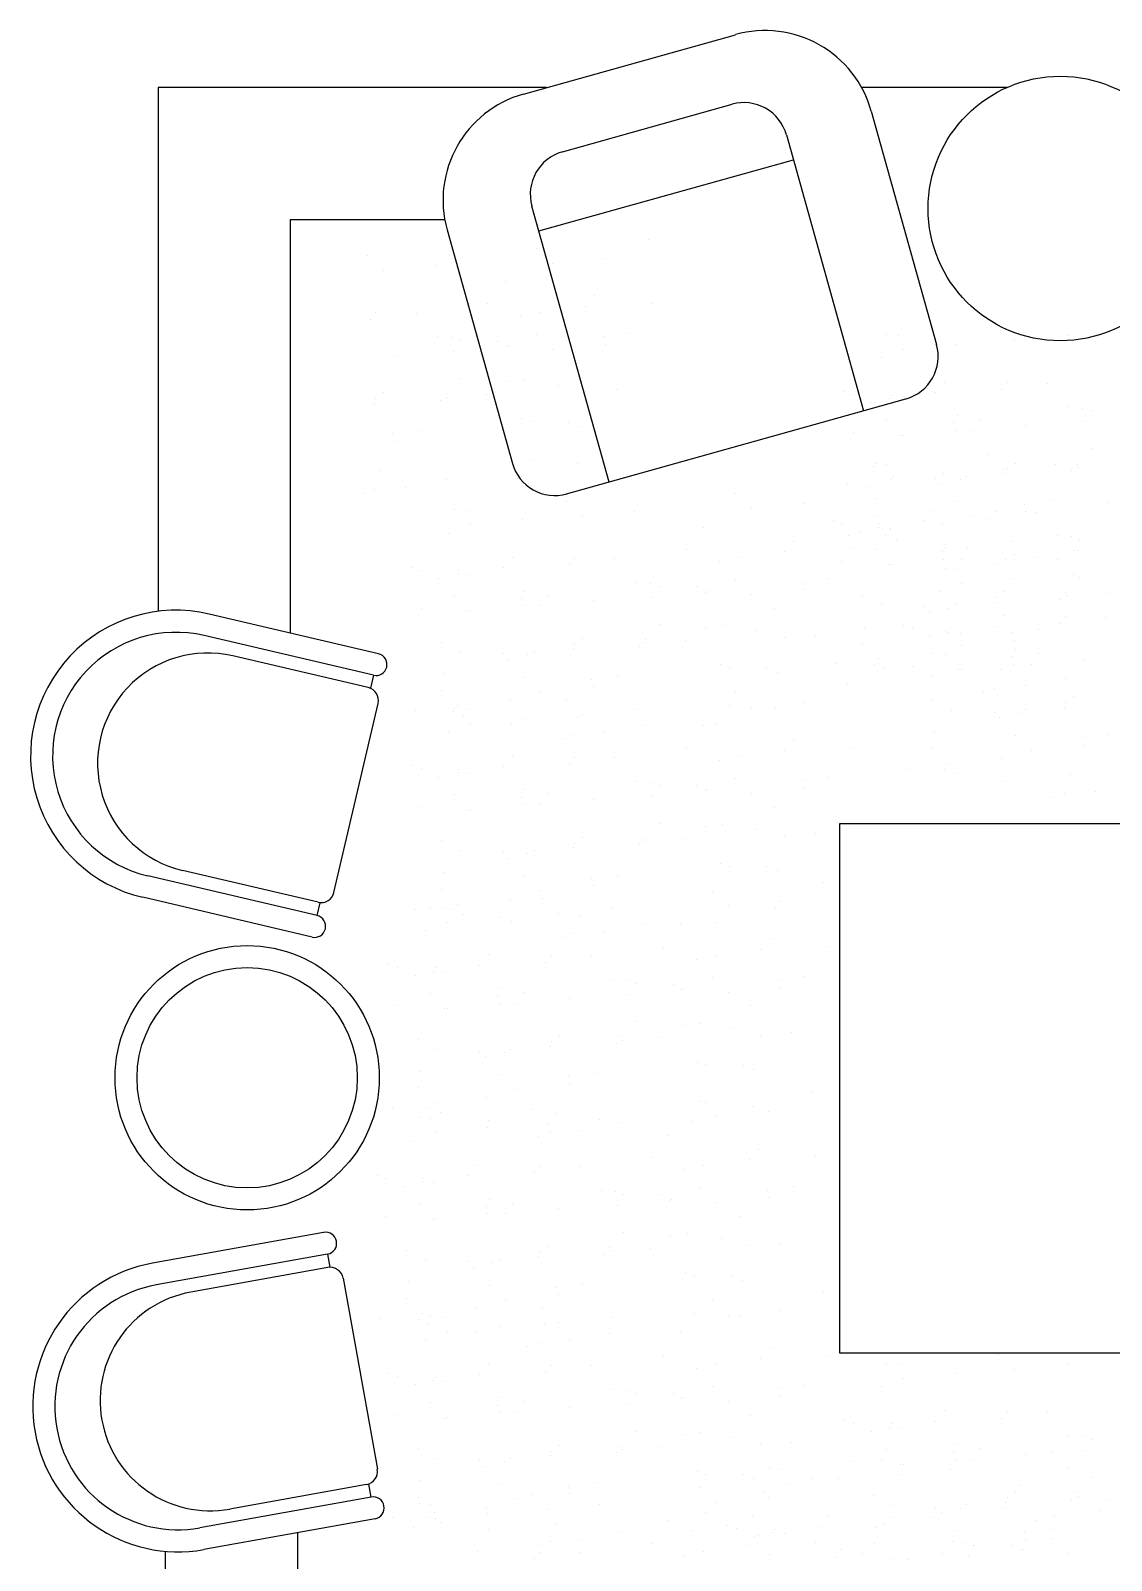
# Model space of a CAD drawing. Header units: inches. Extents: x 6.4 to 48.9, y 11.7 to 36.5.
# Drawn here: x 43.467 to 45.921, y 23.159 to 26.63 of the extents above; entities that cross this region are included whole.
import ezdxf

# ---------------------------------------------------------------- set-up
doc = ezdxf.new("R2010")
doc.units = ezdxf.units.IN
doc.header["$MEASUREMENT"] = 0
doc.layers.add('02', color=2, linetype='Continuous')
doc.layers.add('4', color=4, linetype='Continuous')

msp = doc.modelspace()

# ---------------------------------------------------------------- linework, layer by layer
at = {"layer": '02'}
for p, q in [((44.586, 26.4858), (45.0675, 26.6206)), ((44.6746, 26.3549), (45.0598, 26.4627)), ((45.3756, 26.4473), (45.5239, 25.9176)), ((45.183, 26.3933), (45.3582, 25.7674)), ((44.621, 26.1753), (45.1988, 26.337)), ((44.7804, 25.6057), (44.6052, 26.2316)), ((44.4126, 26.1777), (44.5609, 25.6481)), ((44.6841, 25.5787), (45.4545, 25.7944)), ((44.2338, 25.1392), (43.9262, 25.2113)), ((44.2455, 25.1673), (44.2386, 25.138)), ((44.1557, 24.6747), (44.2561, 25.1031)), ((44.1196, 24.6524), (43.8121, 24.7245)), ((44.1177, 24.622), (44.1245, 24.6512)), ((44.1413, 23.8541), (44.1466, 23.8245)), ((44.1417, 23.8236), (43.8307, 23.7678)), ((44.1765, 23.7994), (44.2543, 23.3663)), ((44.23, 23.3315), (43.9191, 23.2757)), ((44.2403, 23.3029), (44.235, 23.3324))]:
    msp.add_line(p, q, dxfattribs=at)
for points in [[(44.2569, 25.2159), (43.8723, 25.3061)], [(44.2455, 25.1673), (43.8609, 25.2574)], [(44.1177, 24.622), (43.7331, 24.7122)], [(44.1062, 24.5734), (43.7217, 24.6635)], [(44.1324, 23.9033), (43.7437, 23.8335)], [(44.1413, 23.8541), (43.7525, 23.7842)], [(44.2403, 23.3029), (43.8515, 23.2331)], [(44.2491, 23.2537), (43.8603, 23.1838)]]:
    msp.add_lwpolyline(points, dxfattribs=at)
msp.add_lwpolyline([(45.3038, 23.6301), (46.5038, 23.6301), (46.5038, 24.8301), (45.3038, 24.8301)], close=True, dxfattribs=at)
for centre, radius in [((45.8047, 26.2262), 0.3), ((43.9587, 24.2542), 0.3), ((43.9587, 24.2542), 0.25)]:
    msp.add_circle(centre, radius, dxfattribs=at)
for centre, radius, start, end in [((45.1349, 26.3799), 0.25, 15.6374, 105.6375), ((44.6534, 26.2451), 0.25, 105.6375, 195.6374), ((45.0867, 26.3664), 0.1, 15.6374, 105.6375), ((44.7015, 26.2586), 0.1, 105.6375, 195.6374), ((45.4276, 25.8907), 0.1, 285.6375, 15.6374), ((44.6572, 25.675), 0.1, 195.6374, 285.6375), ((43.797, 24.9848), 0.33, 76.8059, 256.8059), ((43.797, 24.9848), 0.28, 76.8059, 256.8059), ((43.8691, 24.9679), 0.25, 76.8059, 256.8059), ((44.2512, 25.1916), 0.025, 256.8059, 76.8059), ((44.2269, 25.11), 0.03, 346.8059, 76.8059), ((44.1265, 24.6816), 0.03, 256.8059, 346.8059), ((44.1119, 24.5977), 0.025, 256.8059, 76.8059), ((44.1369, 23.8787), 0.025, 280.1798, 100.1798), ((43.802, 23.5086), 0.33, 100.1798, 280.1798), ((44.147, 23.7941), 0.03, 10.1798, 100.1798), ((43.802, 23.5086), 0.28, 100.1798, 280.1798), ((43.8749, 23.5217), 0.25, 100.1798, 280.1798), ((44.2247, 23.361), 0.03, 280.1798, 10.1798), ((44.2447, 23.2783), 0.025, 280.1798, 100.1798)]:
    msp.add_arc(centre, radius, start, end, dxfattribs=at)
at = {"layer": '4'}
for p, q in [((44.6161, 26.1362), (44.6161, 26.1362)), ((44.8701, 26.1562), (44.8701, 26.1562)), ((44.2317, 26.1194), (44.2317, 26.1194)), ((44.653, 26.1024), (44.653, 26.1024)), ((44.7718, 26.1137), (44.7718, 26.1137)), ((44.2685, 26.0856), (44.2685, 26.0856)), ((44.3874, 26.0969), (44.3874, 26.0969)), ((44.5447, 26.0604), (44.5447, 26.0604)), ((44.5051, 26.0096), (44.5051, 26.0096)), ((44.727, 26.005), (44.727, 26.005)), ((44.7479, 26.0286), (44.7479, 26.0286)), ((44.8769, 26.0113), (44.8769, 26.0113)), ((44.2384, 25.9745), (44.2384, 25.9745)), ((44.2511, 25.9896), (44.2511, 25.9896)), ((44.3425, 25.9882), (44.3425, 25.9882)), ((44.5802, 25.9813), (44.5802, 25.9813)), ((44.6229, 25.9913), (44.6229, 25.9913)), ((44.3913, 25.9353), (44.3913, 25.9353)), ((44.4224, 25.9328), (44.4224, 25.9328)), ((44.4425, 25.9261), (44.4425, 25.9261)), ((44.6161, 25.9412), (44.6161, 25.9412)), ((44.768, 25.9359), (44.768, 25.9359)), ((44.827, 25.943), (44.827, 25.943)), ((45.411, 25.9402), (45.411, 25.9402)), ((45.4378, 25.938), (45.4378, 25.938)), ((45.665, 25.9602), (45.665, 25.9602)), ((45.7019, 25.9264), (45.7019, 25.9264)), ((45.8207, 25.9377), (45.8207, 25.9377)), ((44.293, 25.8928), (44.293, 25.8928)), ((44.4282, 25.9015), (44.4282, 25.9015)), ((44.5279, 25.9254), (44.5279, 25.9254)), ((44.547, 25.9128), (44.547, 25.9128)), ((44.5514, 25.9155), (44.5514, 25.9155)), ((44.653, 25.9074), (44.653, 25.9074)), ((44.7718, 25.9187), (44.7718, 25.9187)), ((45.4479, 25.9064), (45.4479, 25.9064)), ((45.5667, 25.9177), (45.5667, 25.9177)), ((44.7043, 25.8763), (44.7043, 25.8763)), ((45.3982, 25.8873), (45.3982, 25.8873)), ((44.4425, 25.84), (44.4425, 25.84)), ((44.5481, 25.8327), (44.5481, 25.8327)), ((44.5869, 25.8365), (44.5869, 25.8365)), ((44.6647, 25.8256), (44.6647, 25.8256)), ((45.5427, 25.8326), (45.5427, 25.8326)), ((45.6845, 25.8305), (45.6845, 25.8305)), ((45.7759, 25.8291), (45.7759, 25.8291)), ((44.2511, 25.7946), (44.2511, 25.7946)), ((44.269, 25.8077), (44.269, 25.8077)), ((44.398, 25.7905), (44.398, 25.7905)), ((44.4107, 25.8056), (44.4107, 25.8056)), ((44.413, 25.7983), (44.413, 25.7983)), ((44.5021, 25.8042), (44.5021, 25.8042)), ((44.727, 25.81), (44.727, 25.81)), ((44.7975, 25.8151), (44.7975, 25.8151)), ((45.3155, 25.8104), (45.3155, 25.8104)), ((45.3356, 25.8038), (45.3356, 25.8038)), ((45.4178, 25.7954), (45.4178, 25.7954)), ((45.421, 25.8031), (45.421, 25.8031)), ((45.4445, 25.7932), (45.4445, 25.7932)), ((45.5219, 25.8091), (45.5219, 25.8091)), ((45.6718, 25.8154), (45.6718, 25.8154)), ((44.2481, 25.7842), (44.2481, 25.7842)), ((45.3751, 25.7853), (45.3751, 25.7853)), ((45.5706, 25.7562), (45.5706, 25.7562)), ((45.8246, 25.7762), (45.8246, 25.7762)), ((45.8557, 25.7736), (45.8557, 25.7736)), ((45.8759, 25.767), (45.8759, 25.767)), ((44.3481, 25.7221), (44.3481, 25.7221)), ((44.582, 25.7487), (44.582, 25.7487)), ((44.6021, 25.7421), (44.6021, 25.7421)), ((44.6875, 25.7414), (44.6875, 25.7414)), ((44.711, 25.7315), (44.711, 25.7315)), ((45.411, 25.7452), (45.411, 25.7452)), ((45.5629, 25.7399), (45.5629, 25.7399)), ((45.5667, 25.7227), (45.5667, 25.7227)), ((45.6075, 25.7224), (45.6075, 25.7224)), ((45.6219, 25.747), (45.6219, 25.747)), ((45.7263, 25.7337), (45.7263, 25.7337)), ((45.8615, 25.7424), (45.8615, 25.7424)), ((44.2891, 25.715), (44.2891, 25.715)), ((44.293, 25.6978), (44.293, 25.6978)), ((45.3356, 25.7177), (45.3356, 25.7177)), ((45.4412, 25.7104), (45.4412, 25.7104)), ((45.4479, 25.7114), (45.4479, 25.7114)), ((44.6021, 25.656), (44.6021, 25.656)), ((44.7077, 25.6486), (44.7077, 25.6486)), ((45.3845, 25.6484), (45.3845, 25.6484)), ((45.6385, 25.6684), (45.6385, 25.6684)), ((45.7024, 25.6486), (45.7024, 25.6486)), ((45.8759, 25.6809), (45.8759, 25.6809)), ((44.2623, 25.6309), (44.2623, 25.6309)), ((44.5726, 25.6143), (44.5726, 25.6143)), ((45.3818, 25.6405), (45.3818, 25.6405)), ((45.4112, 25.6462), (45.4112, 25.6462)), ((45.4213, 25.6146), (45.4213, 25.6146)), ((45.4255, 25.619), (45.4255, 25.619)), ((45.5219, 25.6141), (45.5219, 25.6141)), ((45.5402, 25.626), (45.5402, 25.626)), ((45.5924, 25.6192), (45.5924, 25.6192)), ((45.6753, 25.6346), (45.6753, 25.6346)), ((45.6815, 25.625), (45.6815, 25.625)), ((45.6845, 25.6355), (45.6845, 25.6355)), ((45.7942, 25.646), (45.7942, 25.646)), ((45.8314, 25.6313), (45.8314, 25.6313)), ((45.8441, 25.6464), (45.8441, 25.6464)), ((45.8464, 25.6392), (45.8464, 25.6392)), ((44.2227, 25.5802), (44.2227, 25.5802)), ((44.2481, 25.5892), (44.2481, 25.5892)), ((44.3186, 25.5943), (44.3186, 25.5943)), ((44.4107, 25.6106), (44.4107, 25.6106)), ((45.0674, 25.5791), (45.0674, 25.5791)), ((45.3214, 25.5991), (45.3214, 25.5991)), ((45.3717, 25.5955), (45.3717, 25.5955)), ((45.5347, 25.6013), (45.5347, 25.6013)), ((45.5774, 25.6113), (45.5774, 25.6113)), ((44.6829, 25.5623), (44.6829, 25.5623)), ((45.1043, 25.5454), (45.1043, 25.5454)), ((45.2231, 25.5567), (45.2231, 25.5567)), ((45.386, 25.5683), (45.386, 25.5683)), ((45.5706, 25.5612), (45.5706, 25.5612)), ((45.7225, 25.5558), (45.7225, 25.5558)), ((45.7815, 25.5629), (45.7815, 25.5629)), ((45.9119, 25.5587), (45.9119, 25.5587)), ((44.4289, 25.5423), (44.4289, 25.5423)), ((44.4557, 25.5401), (44.4557, 25.5401)), ((44.5846, 25.5199), (44.5846, 25.5199)), ((44.7198, 25.5285), (44.7198, 25.5285)), ((44.8386, 25.5399), (44.8386, 25.5399)), ((45.2889, 25.5186), (45.2889, 25.5186)), ((45.3091, 25.512), (45.3091, 25.512)), ((45.3826, 25.5308), (45.3826, 25.5308)), ((45.3945, 25.5113), (45.3945, 25.5113)), ((45.4953, 25.5173), (45.4953, 25.5173)), ((45.5162, 25.5408), (45.5162, 25.5408)), ((45.6075, 25.5274), (45.6075, 25.5274)), ((45.6452, 25.5236), (45.6452, 25.5236)), ((45.6579, 25.5387), (45.6579, 25.5387)), ((45.7263, 25.5387), (45.7263, 25.5387)), ((45.7493, 25.5373), (45.7493, 25.5373)), ((44.4161, 25.4894), (44.4161, 25.4894)), ((44.4658, 25.5085), (44.4658, 25.5085)), ((44.9959, 25.5033), (44.9959, 25.5033)), ((45.3234, 25.4848), (45.3234, 25.4848)), ((45.3485, 25.4935), (45.3485, 25.4935)), ((45.3912, 25.5036), (45.3912, 25.5036)), ((45.4088, 25.484), (45.4088, 25.484)), ((45.418, 25.5014), (45.418, 25.5014)), ((45.4195, 25.497), (45.4195, 25.497)), ((45.5383, 25.5083), (45.5383, 25.5083)), ((45.7981, 25.4844), (45.7981, 25.4844)), ((45.8292, 25.4818), (45.8292, 25.4818)), ((45.8493, 25.4752), (45.8493, 25.4752)), ((44.9564, 25.4526), (44.9564, 25.4526)), ((45.1782, 25.448), (45.1782, 25.448)), ((45.1991, 25.4715), (45.1991, 25.4715)), ((45.3281, 25.4543), (45.3281, 25.4543)), ((45.3845, 25.4534), (45.3845, 25.4534)), ((45.4323, 25.4742), (45.4323, 25.4742)), ((45.5363, 25.4481), (45.5363, 25.4481)), ((45.5414, 25.4564), (45.5414, 25.4564)), ((45.5441, 25.4644), (45.5441, 25.4644)), ((45.5953, 25.4552), (45.5953, 25.4552)), ((45.6956, 25.4718), (45.6956, 25.4718)), ((45.6998, 25.4419), (45.6998, 25.4419)), ((45.835, 25.4506), (45.835, 25.4506)), ((45.8441, 25.4514), (45.8441, 25.4514)), ((44.3334, 25.4125), (44.3334, 25.4125)), ((44.3535, 25.4059), (44.3535, 25.4059)), ((44.5398, 25.4112), (44.5398, 25.4112)), ((44.5606, 25.4347), (44.5606, 25.4347)), ((44.6897, 25.4175), (44.6897, 25.4175)), ((44.7024, 25.4326), (44.7024, 25.4326)), ((44.7938, 25.4312), (44.7938, 25.4312)), ((45.0314, 25.4243), (45.0314, 25.4243)), ((45.0741, 25.4343), (45.0741, 25.4343)), ((45.3091, 25.4259), (45.3091, 25.4259)), ((45.4146, 25.4186), (45.4146, 25.4186)), ((45.4213, 25.4196), (45.4213, 25.4196)), ((45.5402, 25.431), (45.5402, 25.431)), ((45.5437, 25.4097), (45.5437, 25.4097)), ((45.5705, 25.4075), (45.5705, 25.4075)), ((45.581, 25.4306), (45.581, 25.4306)), ((45.6561, 25.421), (45.6561, 25.421)), ((45.6815, 25.43), (45.6815, 25.43)), ((45.752, 25.4351), (45.752, 25.4351)), ((45.7977, 25.4297), (45.7977, 25.4297)), ((44.3929, 25.3874), (44.3929, 25.3874)), ((44.4357, 25.3975), (44.4357, 25.3975)), ((44.4389, 25.4052), (44.4389, 25.4052)), ((44.4624, 25.3953), (44.4624, 25.3953)), ((44.8425, 25.3783), (44.8425, 25.3783)), ((44.8736, 25.3757), (44.8736, 25.3757)), ((45.0674, 25.3841), (45.0674, 25.3841)), ((45.2192, 25.3788), (45.2192, 25.3788)), ((45.2783, 25.3859), (45.2783, 25.3859)), ((45.5806, 25.3759), (45.5806, 25.3759)), ((45.6994, 25.3872), (45.6994, 25.3872)), ((45.8346, 25.3959), (45.8346, 25.3959)), ((45.8493, 25.3891), (45.8493, 25.3891)), ((44.4289, 25.3473), (44.4289, 25.3473)), ((44.5808, 25.342), (44.5808, 25.342)), ((44.5885, 25.3583), (44.5885, 25.3583)), ((44.6398, 25.3491), (44.6398, 25.3491)), ((44.8794, 25.3445), (44.8794, 25.3445)), ((44.8938, 25.3691), (44.8938, 25.3691)), ((44.9792, 25.3684), (44.9792, 25.3684)), ((44.9982, 25.3558), (44.9982, 25.3558)), ((45.0027, 25.3585), (45.0027, 25.3585)), ((45.1043, 25.3504), (45.1043, 25.3504)), ((45.2231, 25.3617), (45.2231, 25.3617)), ((45.3553, 25.3487), (45.3553, 25.3487)), ((45.531, 25.3568), (45.531, 25.3568)), ((45.6579, 25.3437), (45.6579, 25.3437)), ((45.6758, 25.3568), (45.6758, 25.3568)), ((45.8049, 25.3395), (45.8049, 25.3395)), ((45.8176, 25.3547), (45.8176, 25.3547)), ((45.8198, 25.3474), (45.8198, 25.3474)), ((45.909, 25.3532), (45.909, 25.3532)), ((44.3535, 25.3198), (44.3535, 25.3198)), ((44.4591, 25.3125), (44.4591, 25.3125)), ((44.4658, 25.3135), (44.4658, 25.3135)), ((44.5846, 25.3249), (44.5846, 25.3249)), ((44.6254, 25.3245), (44.6254, 25.3245)), ((44.7442, 25.3358), (44.7442, 25.3358)), ((45.1555, 25.3193), (45.1555, 25.3193)), ((45.399, 25.3272), (45.399, 25.3272)), ((45.4953, 25.3223), (45.4953, 25.3223)), ((45.5081, 25.3095), (45.5081, 25.3095)), ((45.5509, 25.3195), (45.5509, 25.3195)), ((45.5658, 25.3274), (45.5658, 25.3274)), ((45.655, 25.3332), (45.655, 25.3332)), ((45.6755, 25.3021), (45.6755, 25.3021)), ((44.8938, 25.283), (44.8938, 25.283)), ((44.9993, 25.2757), (44.9993, 25.2757)), ((45.0382, 25.2794), (45.0382, 25.2794)), ((45.116, 25.2685), (45.116, 25.2685)), ((45.3594, 25.2765), (45.3594, 25.2765)), ((45.4482, 25.2799), (45.4482, 25.2799)), ((45.4684, 25.2733), (45.4684, 25.2733)), ((45.5441, 25.2694), (45.5441, 25.2694)), ((45.5537, 25.2725), (45.5537, 25.2725)), ((45.6546, 25.2786), (45.6546, 25.2786)), ((45.755, 25.2712), (45.755, 25.2712)), ((45.8045, 25.2849), (45.8045, 25.2849)), ((45.8172, 25.3), (45.8172, 25.3)), ((45.9086, 25.2986), (45.9086, 25.2986)), ((44.3997, 25.2426), (44.3997, 25.2426)), ((44.7024, 25.2376), (44.7024, 25.2376)), ((44.7202, 25.2507), (44.7202, 25.2507)), ((44.8493, 25.2334), (44.8493, 25.2334)), ((44.862, 25.2485), (44.862, 25.2485)), ((44.8642, 25.2413), (44.8642, 25.2413)), ((44.9534, 25.2471), (44.9534, 25.2471)), ((45.1782, 25.253), (45.1782, 25.253)), ((45.2487, 25.2581), (45.2487, 25.2581)), ((45.3561, 25.239), (45.3561, 25.239)), ((45.5078, 25.2548), (45.5078, 25.2548)), ((45.5505, 25.2649), (45.5505, 25.2649)), ((45.5773, 25.2627), (45.5773, 25.2627)), ((45.581, 25.2356), (45.581, 25.2356)), ((45.696, 25.2641), (45.696, 25.2641)), ((45.6998, 25.2469), (45.6998, 25.2469)), ((44.4434, 25.2211), (44.4434, 25.2211)), ((44.5398, 25.2162), (44.5398, 25.2162)), ((44.5526, 25.2034), (44.5526, 25.2034)), ((44.5953, 25.2134), (44.5953, 25.2134)), ((44.6102, 25.2213), (44.6102, 25.2213)), ((44.6994, 25.2271), (44.6994, 25.2271)), ((45.3929, 25.2052), (45.3929, 25.2052)), ((45.5118, 25.2165), (45.5118, 25.2165)), ((45.5437, 25.2147), (45.5437, 25.2147)), ((45.6956, 25.2094), (45.6956, 25.2094)), ((45.7034, 25.2256), (45.7034, 25.2256)), ((45.7546, 25.2165), (45.7546, 25.2165)), ((45.8591, 25.2032), (45.8591, 25.2032)), ((44.4038, 25.1704), (44.4038, 25.1704)), ((44.5885, 25.1633), (44.5885, 25.1633)), ((44.7994, 25.1651), (44.7994, 25.1651)), ((45.0332, 25.1917), (45.0332, 25.1917)), ((45.0534, 25.1851), (45.0534, 25.1851)), ((45.1388, 25.1843), (45.1388, 25.1843)), ((45.1623, 25.1744), (45.1623, 25.1744)), ((45.2968, 25.193), (45.2968, 25.193)), ((45.3822, 25.1923), (45.3822, 25.1923)), ((45.4057, 25.1824), (45.4057, 25.1824)), ((45.4683, 25.1872), (45.4683, 25.1872)), ((45.5149, 25.1647), (45.5149, 25.1647)), ((45.5739, 25.1798), (45.5739, 25.1798)), ((45.5806, 25.1809), (45.5806, 25.1809)), ((45.6691, 25.18), (45.6691, 25.18)), ((45.6994, 25.1922), (45.6994, 25.1922)), ((45.7402, 25.1919), (45.7402, 25.1919)), ((44.4005, 25.1329), (44.4005, 25.1329)), ((44.6254, 25.1295), (44.6254, 25.1295)), ((44.7404, 25.158), (44.7404, 25.158)), ((44.7442, 25.1408), (44.7442, 25.1408)), ((45.0674, 25.1282), (45.0674, 25.1282)), ((45.3214, 25.1482), (45.3214, 25.1482)), ((45.6295, 25.1292), (45.6295, 25.1292)), ((45.655, 25.1382), (45.655, 25.1382)), ((45.7254, 25.1433), (45.7254, 25.1433)), ((45.8176, 25.1597), (45.8176, 25.1597)), ((44.4374, 25.0991), (44.4374, 25.0991)), ((44.5562, 25.1104), (44.5562, 25.1104)), ((44.6829, 25.1114), (44.6829, 25.1114)), ((45.0534, 25.099), (45.0534, 25.099)), ((45.1043, 25.0944), (45.1043, 25.0944)), ((45.2231, 25.1057), (45.2231, 25.1057)), ((45.5145, 25.11), (45.5145, 25.11)), ((45.8142, 25.0945), (45.8142, 25.0945)), ((45.8172, 25.105), (45.8172, 25.105)), ((45.8351, 25.118), (45.8351, 25.118)), ((44.3412, 25.0869), (44.3412, 25.0869)), ((44.4266, 25.0862), (44.4266, 25.0862)), ((44.4289, 25.0914), (44.4289, 25.0914)), ((44.4501, 25.0763), (44.4501, 25.0763)), ((44.4557, 25.0892), (44.4557, 25.0892)), ((44.5593, 25.0586), (44.5593, 25.0586)), ((44.5846, 25.0689), (44.5846, 25.0689)), ((44.7135, 25.0739), (44.7135, 25.0739)), ((44.7198, 25.0776), (44.7198, 25.0776)), ((44.8386, 25.0889), (44.8386, 25.0889)), ((45.1589, 25.0916), (45.1589, 25.0916)), ((45.5582, 25.0885), (45.5582, 25.0885)), ((45.6546, 25.0836), (45.6546, 25.0836)), ((45.6674, 25.0708), (45.6674, 25.0708)), ((45.7101, 25.0808), (45.7101, 25.0808)), ((45.7251, 25.0887), (45.7251, 25.0887)), ((44.4161, 25.0385), (44.4161, 25.0385)), ((44.4658, 25.0576), (44.4658, 25.0576)), ((44.6994, 25.0321), (44.6994, 25.0321)), ((44.7699, 25.0372), (44.7699, 25.0372)), ((44.862, 25.0535), (44.862, 25.0535)), ((44.9959, 25.0524), (44.9959, 25.0524)), ((45.0239, 25.0572), (45.0239, 25.0572)), ((45.5187, 25.0378), (45.5187, 25.0378)), ((45.7034, 25.0306), (45.7034, 25.0306)), ((45.8552, 25.0253), (45.8552, 25.0253)), ((45.9142, 25.0324), (45.9142, 25.0324)), ((44.674, 25.0231), (44.674, 25.0231)), ((44.9564, 25.0017), (44.9564, 25.0017)), ((45.1782, 24.9971), (45.1782, 24.9971)), ((45.1991, 25.0206), (45.1991, 25.0206)), ((45.3281, 25.0034), (45.3281, 25.0034)), ((45.5153, 25.0002), (45.5153, 25.0002)), ((45.7402, 24.9969), (45.7402, 24.9969)), ((45.8591, 25.0082), (45.8591, 25.0082)), ((44.3334, 24.9616), (44.3334, 24.9616)), ((44.3535, 24.955), (44.3535, 24.955)), ((44.4389, 24.9542), (44.4389, 24.9542)), ((44.5398, 24.9603), (44.5398, 24.9603)), ((44.5606, 24.9838), (44.5606, 24.9838)), ((44.6897, 24.9666), (44.6897, 24.9666)), ((44.7024, 24.9817), (44.7024, 24.9817)), ((44.7938, 24.9803), (44.7938, 24.9803)), ((45.0314, 24.9733), (45.0314, 24.9733)), ((45.0741, 24.9834), (45.0741, 24.9834)), ((45.4561, 24.9543), (45.4561, 24.9543)), ((45.5522, 24.9665), (45.5522, 24.9665)), ((45.671, 24.9778), (45.671, 24.9778)), ((44.3929, 24.9365), (44.3929, 24.9365)), ((44.4357, 24.9466), (44.4357, 24.9466)), ((44.4624, 24.9444), (44.4624, 24.9444)), ((44.8425, 24.9273), (44.8425, 24.9273)), ((44.8736, 24.9248), (44.8736, 24.9248)), ((45.0674, 24.9332), (45.0674, 24.9332)), ((45.2192, 24.9279), (45.2192, 24.9279)), ((45.2783, 24.935), (45.2783, 24.935)), ((45.5415, 24.9535), (45.5415, 24.9535)), ((45.565, 24.9436), (45.565, 24.9436)), ((45.6742, 24.9259), (45.6742, 24.9259)), ((45.8283, 24.9412), (45.8283, 24.9412)), ((44.4289, 24.8964), (44.4289, 24.8964)), ((44.5808, 24.8911), (44.5808, 24.8911)), ((44.5885, 24.9073), (44.5885, 24.9073)), ((44.6398, 24.8982), (44.6398, 24.8982)), ((44.7442, 24.8849), (44.7442, 24.8849)), ((44.8794, 24.8936), (44.8794, 24.8936)), ((44.8938, 24.9182), (44.8938, 24.9182)), ((44.9792, 24.9174), (44.9792, 24.9174)), ((44.9982, 24.9049), (44.9982, 24.9049)), ((45.0027, 24.9076), (45.0027, 24.9076)), ((45.1043, 24.8994), (45.1043, 24.8994)), ((45.2231, 24.9107), (45.2231, 24.9107)), ((45.7888, 24.8905), (45.7888, 24.8905)), ((45.8142, 24.8995), (45.8142, 24.8995)), ((45.8847, 24.9046), (45.8847, 24.9046)), ((44.3535, 24.8689), (44.3535, 24.8689)), ((44.4591, 24.8615), (44.4591, 24.8615)), ((44.4658, 24.8626), (44.4658, 24.8626)), ((44.5846, 24.8739), (44.5846, 24.8739)), ((44.6254, 24.8736), (44.6254, 24.8736)), ((45.1555, 24.8683), (45.1555, 24.8683)), ((44.8938, 24.8321), (44.8938, 24.8321)), ((44.9993, 24.8247), (44.9993, 24.8247)), ((45.0382, 24.8285), (45.0382, 24.8285)), ((45.116, 24.8176), (45.116, 24.8176)), ((44.3997, 24.7917), (44.3997, 24.7917)), ((44.7024, 24.7867), (44.7024, 24.7867)), ((44.7202, 24.7997), (44.7202, 24.7997)), ((44.8493, 24.7825), (44.8493, 24.7825)), ((44.862, 24.7976), (44.862, 24.7976)), ((44.8642, 24.7904), (44.8642, 24.7904)), ((44.9534, 24.7962), (44.9534, 24.7962)), ((45.1782, 24.8021), (45.1782, 24.8021)), ((45.2487, 24.8072), (45.2487, 24.8072)), ((44.4434, 24.7702), (44.4434, 24.7702)), ((44.5398, 24.7653), (44.5398, 24.7653)), ((44.5526, 24.7525), (44.5526, 24.7525)), ((44.5953, 24.7625), (44.5953, 24.7625)), ((44.6102, 24.7704), (44.6102, 24.7704)), ((44.6994, 24.7762), (44.6994, 24.7762)), ((44.4038, 24.7194), (44.4038, 24.7194)), ((44.5885, 24.7123), (44.5885, 24.7123)), ((44.7994, 24.7141), (44.7994, 24.7141)), ((45.0332, 24.7407), (45.0332, 24.7407)), ((45.0534, 24.7341), (45.0534, 24.7341)), ((45.1388, 24.7334), (45.1388, 24.7334)), ((45.1623, 24.7235), (45.1623, 24.7235)), ((44.4005, 24.6819), (44.4005, 24.6819)), ((44.6254, 24.6786), (44.6254, 24.6786)), ((44.7404, 24.707), (44.7404, 24.707)), ((44.7442, 24.6899), (44.7442, 24.6899)), ((45.0143, 24.6773), (45.0143, 24.6773)), ((45.2683, 24.6973), (45.2683, 24.6973)), ((44.4374, 24.6482), (44.4374, 24.6482)), ((44.5562, 24.6595), (44.5562, 24.6595)), ((44.6298, 24.6604), (44.6298, 24.6604)), ((45.0512, 24.6435), (45.0512, 24.6435)), ((45.0534, 24.648), (45.0534, 24.648)), ((45.17, 24.6548), (45.17, 24.6548)), ((44.3412, 24.636), (44.3412, 24.636)), ((44.3758, 24.6404), (44.3758, 24.6404)), ((44.4026, 24.6383), (44.4026, 24.6383)), ((44.4266, 24.6352), (44.4266, 24.6352)), ((44.4501, 24.6253), (44.4501, 24.6253)), ((44.5315, 24.618), (44.5315, 24.618)), ((44.5593, 24.6076), (44.5593, 24.6076)), ((44.6667, 24.6267), (44.6667, 24.6267)), ((44.7135, 24.6229), (44.7135, 24.6229)), ((44.7855, 24.638), (44.7855, 24.638)), ((45.1589, 24.6407), (45.1589, 24.6407)), ((44.363, 24.5875), (44.363, 24.5875)), ((44.4127, 24.6067), (44.4127, 24.6067)), ((44.6994, 24.5812), (44.6994, 24.5812)), ((44.7699, 24.5863), (44.7699, 24.5863)), ((44.862, 24.6026), (44.862, 24.6026)), ((44.9428, 24.6014), (44.9428, 24.6014)), ((45.0239, 24.6063), (45.0239, 24.6063)), ((44.674, 24.5722), (44.674, 24.5722)), ((44.9033, 24.5507), (44.9033, 24.5507)), ((45.1252, 24.5461), (45.1252, 24.5461)), ((45.146, 24.5697), (45.146, 24.5697)), ((45.2751, 24.5524), (45.2751, 24.5524)), ((44.2803, 24.5107), (44.2803, 24.5107)), ((44.3004, 24.504), (44.3004, 24.504)), ((44.3858, 24.5033), (44.3858, 24.5033)), ((44.4867, 24.5093), (44.4867, 24.5093)), ((44.5075, 24.5328), (44.5075, 24.5328)), ((44.6366, 24.5156), (44.6366, 24.5156)), ((44.6493, 24.5307), (44.6493, 24.5307)), ((44.7407, 24.5293), (44.7407, 24.5293)), ((44.9783, 24.5224), (44.9783, 24.5224)), ((45.0211, 24.5324), (45.0211, 24.5324)), ((44.3399, 24.4856), (44.3399, 24.4856)), ((44.3826, 24.4956), (44.3826, 24.4956)), ((44.4093, 24.4934), (44.4093, 24.4934)), ((44.7894, 24.4764), (44.7894, 24.4764)), ((44.8205, 24.4738), (44.8205, 24.4738)), ((45.0143, 24.4823), (45.0143, 24.4823)), ((45.1662, 24.4769), (45.1662, 24.4769)), ((45.2252, 24.484), (45.2252, 24.484)), ((44.3758, 24.4454), (44.3758, 24.4454)), ((44.5277, 24.4401), (44.5277, 24.4401)), ((44.5354, 24.4564), (44.5354, 24.4564)), ((44.5867, 24.4472), (44.5867, 24.4472)), ((44.6911, 24.4339), (44.6911, 24.4339)), ((44.8263, 24.4426), (44.8263, 24.4426)), ((44.8407, 24.4672), (44.8407, 24.4672)), ((44.9261, 24.4665), (44.9261, 24.4665)), ((44.9451, 24.4539), (44.9451, 24.4539)), ((44.9496, 24.4566), (44.9496, 24.4566)), ((45.0512, 24.4485), (45.0512, 24.4485)), ((45.17, 24.4598), (45.17, 24.4598)), ((44.3004, 24.4179), (44.3004, 24.4179)), ((44.406, 24.4106), (44.406, 24.4106)), ((44.4127, 24.4117), (44.4127, 24.4117)), ((44.5315, 24.423), (44.5315, 24.423)), ((44.5723, 24.4226), (44.5723, 24.4226)), ((45.1024, 24.4174), (45.1024, 24.4174)), ((44.8407, 24.3811), (44.8407, 24.3811)), ((44.9462, 24.3738), (44.9462, 24.3738)), ((44.9851, 24.3775), (44.9851, 24.3775)), ((45.0629, 24.3667), (45.0629, 24.3667)), ((44.3466, 24.3407), (44.3466, 24.3407)), ((44.6493, 24.3357), (44.6493, 24.3357)), ((44.6672, 24.3488), (44.6672, 24.3488)), ((44.7962, 24.3316), (44.7962, 24.3316)), ((44.8089, 24.3467), (44.8089, 24.3467)), ((44.8112, 24.3394), (44.8112, 24.3394)), ((44.9003, 24.3453), (44.9003, 24.3453)), ((45.1252, 24.3511), (45.1252, 24.3511)), ((45.1956, 24.3562), (45.1956, 24.3562)), ((44.3903, 24.3192), (44.3903, 24.3192)), ((44.4867, 24.3143), (44.4867, 24.3143)), ((44.4995, 24.3015), (44.4995, 24.3015)), ((44.5422, 24.3116), (44.5422, 24.3116)), ((44.5572, 24.3194), (44.5572, 24.3194)), ((44.6463, 24.3253), (44.6463, 24.3253)), ((44.3507, 24.2685), (44.3507, 24.2685)), ((44.5354, 24.2614), (44.5354, 24.2614)), ((44.7463, 24.2632), (44.7463, 24.2632)), ((44.9802, 24.2898), (44.9802, 24.2898)), ((45.0003, 24.2832), (45.0003, 24.2832)), ((45.0857, 24.2824), (45.0857, 24.2824)), ((45.1092, 24.2726), (45.1092, 24.2726)), ((44.3474, 24.231), (44.3474, 24.231)), ((44.5723, 24.2276), (44.5723, 24.2276)), ((44.6873, 24.2561), (44.6873, 24.2561)), ((44.6911, 24.2389), (44.6911, 24.2389)), ((44.3843, 24.1972), (44.3843, 24.1972)), ((44.5031, 24.2085), (44.5031, 24.2085)), ((44.9878, 24.1998), (44.9878, 24.1998)), ((45.0003, 24.1971), (45.0003, 24.1971)), ((45.2418, 24.2198), (45.2418, 24.2198)), ((44.2882, 24.185), (44.2882, 24.185)), ((44.3493, 24.163), (44.3493, 24.163)), ((44.3735, 24.1843), (44.3735, 24.1843)), ((44.376, 24.1608), (44.376, 24.1608)), ((44.3971, 24.1744), (44.3971, 24.1744)), ((44.5062, 24.1567), (44.5062, 24.1567)), ((44.6033, 24.183), (44.6033, 24.183)), ((44.6604, 24.172), (44.6604, 24.172)), ((44.759, 24.1605), (44.759, 24.1605)), ((45.0246, 24.166), (45.0246, 24.166)), ((45.1058, 24.1897), (45.1058, 24.1897)), ((45.1434, 24.1773), (45.1434, 24.1773)), ((44.3861, 24.1292), (44.3861, 24.1292)), ((44.505, 24.1405), (44.505, 24.1405)), ((44.6209, 24.1213), (44.6209, 24.1213)), ((44.6401, 24.1492), (44.6401, 24.1492)), ((44.6463, 24.1303), (44.6463, 24.1303)), ((44.7168, 24.1354), (44.7168, 24.1354)), ((44.8089, 24.1517), (44.8089, 24.1517)), ((44.9163, 24.124), (44.9163, 24.124)), ((44.9708, 24.1554), (44.9708, 24.1554)), ((44.3365, 24.1101), (44.3365, 24.1101)), ((45.1195, 24.0922), (45.1195, 24.0922)), ((44.481, 24.0554), (44.481, 24.0554)), ((44.6227, 24.0533), (44.6227, 24.0533)), ((44.7141, 24.0519), (44.7141, 24.0519)), ((44.8767, 24.0733), (44.8767, 24.0733)), ((44.9945, 24.055), (44.9945, 24.055)), ((45.0986, 24.0687), (45.0986, 24.0687)), ((45.2485, 24.075), (45.2485, 24.075)), ((44.2537, 24.0332), (44.2537, 24.0332)), ((44.2739, 24.0266), (44.2739, 24.0266)), ((44.356, 24.0181), (44.356, 24.0181)), ((44.3593, 24.0258), (44.3593, 24.0258)), ((44.4601, 24.0319), (44.4601, 24.0319)), ((44.61, 24.0381), (44.61, 24.0381)), ((44.9518, 24.0449), (44.9518, 24.0449)), ((44.3133, 24.0081), (44.3133, 24.0081)), ((44.3828, 24.016), (44.3828, 24.016)), ((44.7629, 23.9989), (44.7629, 23.9989)), ((44.794, 23.9964), (44.794, 23.9964)), ((44.8141, 23.9898), (44.8141, 23.9898)), ((44.8995, 23.989), (44.8995, 23.989)), ((44.9878, 24.0048), (44.9878, 24.0048)), ((45.1396, 23.9995), (45.1396, 23.9995)), ((45.1986, 24.0066), (45.1986, 24.0066)), ((44.3493, 23.968), (44.3493, 23.968)), ((44.5011, 23.9627), (44.5011, 23.9627)), ((44.5089, 23.9789), (44.5089, 23.9789)), ((44.5601, 23.9698), (44.5601, 23.9698)), ((44.6646, 23.9565), (44.6646, 23.9565)), ((44.7998, 23.9652), (44.7998, 23.9652)), ((44.9186, 23.9765), (44.9186, 23.9765)), ((44.923, 23.9791), (44.923, 23.9791)), ((45.0246, 23.971), (45.0246, 23.971)), ((45.1434, 23.9823), (45.1434, 23.9823)), ((44.2739, 23.9405), (44.2739, 23.9405)), ((44.3794, 23.9331), (44.3794, 23.9331)), ((44.3861, 23.9342), (44.3861, 23.9342)), ((44.505, 23.9455), (44.505, 23.9455)), ((44.5458, 23.9452), (44.5458, 23.9452)), ((45.0759, 23.9399), (45.0759, 23.9399)), ((44.8141, 23.9037), (44.8141, 23.9037)), ((44.9197, 23.8963), (44.9197, 23.8963)), ((44.9585, 23.9001), (44.9585, 23.9001)), ((45.0364, 23.8892), (45.0364, 23.8892)), ((45.1691, 23.8788), (45.1691, 23.8788)), ((44.3201, 23.8633), (44.3201, 23.8633)), ((44.6198, 23.8478), (44.6198, 23.8478)), ((44.6227, 23.8583), (44.6227, 23.8583)), ((44.6406, 23.8713), (44.6406, 23.8713)), ((44.7697, 23.8541), (44.7697, 23.8541)), ((44.7824, 23.8692), (44.7824, 23.8692)), ((44.7846, 23.862), (44.7846, 23.862)), ((44.8738, 23.8678), (44.8738, 23.8678)), ((45.0986, 23.8737), (45.0986, 23.8737)), ((44.3638, 23.8418), (44.3638, 23.8418)), ((44.4601, 23.8369), (44.4601, 23.8369)), ((44.4729, 23.8241), (44.4729, 23.8241)), ((44.5157, 23.8341), (44.5157, 23.8341)), ((44.5306, 23.842), (44.5306, 23.842)), ((44.9536, 23.8123), (44.9536, 23.8123)), ((44.3242, 23.791), (44.3242, 23.791)), ((44.5089, 23.7839), (44.5089, 23.7839)), ((44.6607, 23.7786), (44.6607, 23.7786)), ((44.7198, 23.7857), (44.7198, 23.7857)), ((44.9738, 23.8057), (44.9738, 23.8057)), ((45.0592, 23.805), (45.0592, 23.805)), ((45.0827, 23.7951), (45.0827, 23.7951)), ((44.3209, 23.7535), (44.3209, 23.7535)), ((44.5458, 23.7502), (44.5458, 23.7502)), ((44.6646, 23.7615), (44.6646, 23.7615)), ((45.0143, 23.7489), (45.0143, 23.7489)), ((45.2683, 23.7689), (45.2683, 23.7689)), ((44.2616, 23.7076), (44.2616, 23.7076)), ((44.347, 23.7068), (44.347, 23.7068)), ((44.3577, 23.7197), (44.3577, 23.7197)), ((44.3758, 23.712), (44.3758, 23.712)), ((44.4026, 23.7099), (44.4026, 23.7099)), ((44.4766, 23.7311), (44.4766, 23.7311)), ((44.6298, 23.732), (44.6298, 23.732)), ((44.7855, 23.7096), (44.7855, 23.7096)), ((44.9737, 23.7196), (44.9737, 23.7196)), ((45.0512, 23.7151), (45.0512, 23.7151)), ((45.0793, 23.7123), (45.0793, 23.7123)), ((45.17, 23.7264), (45.17, 23.7264)), ((44.3705, 23.6969), (44.3705, 23.6969)), ((44.4127, 23.6783), (44.4127, 23.6783)), ((44.4797, 23.6792), (44.4797, 23.6792)), ((44.5315, 23.6896), (44.5315, 23.6896)), ((44.6339, 23.6945), (44.6339, 23.6945)), ((44.6667, 23.6983), (44.6667, 23.6983)), ((44.7824, 23.6742), (44.7824, 23.6742)), ((44.9428, 23.673), (44.9428, 23.673)), ((44.9442, 23.6779), (44.9442, 23.6779)), ((44.363, 23.6591), (44.363, 23.6591)), ((44.5943, 23.6438), (44.5943, 23.6438)), ((44.6198, 23.6528), (44.6198, 23.6528)), ((44.6902, 23.6579), (44.6902, 23.6579)), ((45.146, 23.6412), (45.146, 23.6412)), ((44.5075, 23.6044), (44.5075, 23.6044)), ((44.6493, 23.6023), (44.6493, 23.6023)), ((44.7407, 23.6009), (44.7407, 23.6009)), ((44.9033, 23.6223), (44.9033, 23.6223)), ((45.0211, 23.604), (45.0211, 23.604)), ((45.1252, 23.6177), (45.1252, 23.6177)), ((45.2751, 23.624), (45.2751, 23.624)), ((45.411, 23.6059), (45.411, 23.6059)), ((45.4378, 23.6038), (45.4378, 23.6038)), ((45.665, 23.6259), (45.665, 23.6259)), ((45.8207, 23.6035), (45.8207, 23.6035)), ((44.2803, 23.5822), (44.2803, 23.5822)), ((44.3004, 23.5756), (44.3004, 23.5756)), ((44.3826, 23.5672), (44.3826, 23.5672)), ((44.3858, 23.5749), (44.3858, 23.5749)), ((44.4867, 23.5809), (44.4867, 23.5809)), ((44.6366, 23.5872), (44.6366, 23.5872)), ((44.9783, 23.594), (44.9783, 23.594)), ((45.4479, 23.5722), (45.4479, 23.5722)), ((45.5667, 23.5835), (45.5667, 23.5835)), ((45.7019, 23.5922), (45.7019, 23.5922)), ((44.3399, 23.5572), (44.3399, 23.5572)), ((44.4093, 23.565), (44.4093, 23.565)), ((44.7894, 23.548), (44.7894, 23.548)), ((44.8205, 23.5454), (44.8205, 23.5454)), ((44.8407, 23.5388), (44.8407, 23.5388)), ((44.9261, 23.5381), (44.9261, 23.5381)), ((45.0143, 23.5539), (45.0143, 23.5539)), ((45.1662, 23.5485), (45.1662, 23.5485)), ((45.17, 23.5314), (45.17, 23.5314)), ((45.2252, 23.5556), (45.2252, 23.5556)), ((45.3982, 23.553), (45.3982, 23.553)), ((44.3758, 23.517), (44.3758, 23.517)), ((44.5277, 23.5117), (44.5277, 23.5117)), ((44.5354, 23.528), (44.5354, 23.528)), ((44.5867, 23.5188), (44.5867, 23.5188)), ((44.6911, 23.5055), (44.6911, 23.5055)), ((44.8263, 23.5142), (44.8263, 23.5142)), ((44.9451, 23.5255), (44.9451, 23.5255)), ((44.9496, 23.5282), (44.9496, 23.5282)), ((45.0512, 23.5201), (45.0512, 23.5201)), ((45.5427, 23.4983), (45.5427, 23.4983)), ((44.3004, 23.4895), (44.3004, 23.4895)), ((44.406, 23.4822), (44.406, 23.4822)), ((44.4127, 23.4833), (44.4127, 23.4833)), ((44.5315, 23.4946), (44.5315, 23.4946)), ((44.5723, 23.4942), (44.5723, 23.4942)), ((45.1024, 23.489), (45.1024, 23.489)), ((45.3155, 23.4761), (45.3155, 23.4761)), ((45.3356, 23.4695), (45.3356, 23.4695)), ((45.421, 23.4688), (45.421, 23.4688)), ((45.5219, 23.4748), (45.5219, 23.4748)), ((45.6718, 23.4811), (45.6718, 23.4811)), ((45.6845, 23.4962), (45.6845, 23.4962)), ((45.7759, 23.4948), (45.7759, 23.4948)), ((44.8407, 23.4527), (44.8407, 23.4527)), ((44.9462, 23.4454), (44.9462, 23.4454)), ((44.9851, 23.4491), (44.9851, 23.4491)), ((45.0629, 23.4383), (45.0629, 23.4383)), ((45.1956, 23.4278), (45.1956, 23.4278)), ((45.3751, 23.4511), (45.3751, 23.4511)), ((45.4178, 23.4611), (45.4178, 23.4611)), ((45.4445, 23.4589), (45.4445, 23.4589)), ((45.8246, 23.4419), (45.8246, 23.4419)), ((45.8557, 23.4393), (45.8557, 23.4393)), ((45.8759, 23.4327), (45.8759, 23.4327)), ((44.3466, 23.4123), (44.3466, 23.4123)), ((44.6463, 23.3969), (44.6463, 23.3969)), ((44.6493, 23.4073), (44.6493, 23.4073)), ((44.6672, 23.4204), (44.6672, 23.4204)), ((44.7962, 23.4032), (44.7962, 23.4032)), ((44.8089, 23.4183), (44.8089, 23.4183)), ((44.8112, 23.411), (44.8112, 23.411)), ((44.9003, 23.4169), (44.9003, 23.4169)), ((45.1252, 23.4227), (45.1252, 23.4227)), ((45.411, 23.4109), (45.411, 23.4109)), ((45.5629, 23.4056), (45.5629, 23.4056)), ((45.5706, 23.4219), (45.5706, 23.4219)), ((45.6219, 23.4127), (45.6219, 23.4127)), ((45.7263, 23.3994), (45.7263, 23.3994)), ((45.7841, 23.404), (45.7841, 23.404)), ((45.8615, 23.4081), (45.8615, 23.4081)), ((44.3903, 23.3908), (44.3903, 23.3908)), ((44.4867, 23.3859), (44.4867, 23.3859)), ((44.4995, 23.3731), (44.4995, 23.3731)), ((44.5422, 23.3832), (44.5422, 23.3832)), ((44.5572, 23.391), (44.5572, 23.391)), ((44.9802, 23.3614), (44.9802, 23.3614)), ((45.1456, 23.3672), (45.1456, 23.3672)), ((45.1723, 23.365), (45.1723, 23.365)), ((45.3356, 23.3834), (45.3356, 23.3834)), ((45.3996, 23.3872), (45.3996, 23.3872)), ((45.4412, 23.3761), (45.4412, 23.3761)), ((45.4479, 23.3772), (45.4479, 23.3772)), ((45.5553, 23.3647), (45.5553, 23.3647)), ((45.5667, 23.3885), (45.5667, 23.3885)), ((45.6075, 23.3881), (45.6075, 23.3881)), ((45.8209, 23.3702), (45.8209, 23.3702)), ((44.3507, 23.3401), (44.3507, 23.3401)), ((44.5354, 23.333), (44.5354, 23.333)), ((44.6873, 23.3277), (44.6873, 23.3277)), ((44.7463, 23.3348), (44.7463, 23.3348)), ((44.9878, 23.3244), (44.9878, 23.3244)), ((45.0003, 23.3548), (45.0003, 23.3548)), ((45.0857, 23.354), (45.0857, 23.354)), ((45.1092, 23.3442), (45.1092, 23.3442)), ((45.1825, 23.3334), (45.1825, 23.3334)), ((45.2418, 23.3444), (45.2418, 23.3444)), ((45.3013, 23.3447), (45.3013, 23.3447)), ((45.4365, 23.3534), (45.4365, 23.3534)), ((45.7126, 23.3282), (45.7126, 23.3282)), ((45.8759, 23.3466), (45.8759, 23.3466)), ((44.3474, 23.3026), (44.3474, 23.3026)), ((44.5723, 23.2992), (44.5723, 23.2992)), ((44.6033, 23.3076), (44.6033, 23.3076)), ((44.6911, 23.3105), (44.6911, 23.3105)), ((45.0246, 23.2907), (45.0246, 23.2907)), ((45.1328, 23.3143), (45.1328, 23.3143)), ((45.1434, 23.302), (45.1434, 23.302)), ((45.3818, 23.3062), (45.3818, 23.3062)), ((45.6815, 23.2908), (45.6815, 23.2908)), ((45.6845, 23.3012), (45.6845, 23.3012)), ((45.7024, 23.3143), (45.7024, 23.3143)), ((45.8314, 23.2971), (45.8314, 23.2971)), ((45.8441, 23.3122), (45.8441, 23.3122)), ((45.8464, 23.3049), (45.8464, 23.3049)), ((45.9158, 23.2964), (45.9158, 23.2964)), ((44.2882, 23.2566), (44.2882, 23.2566)), ((44.3493, 23.2876), (44.3493, 23.2876)), ((44.3735, 23.2559), (44.3735, 23.2559)), ((44.376, 23.2854), (44.376, 23.2854)), ((44.3843, 23.2688), (44.3843, 23.2688)), ((44.3861, 23.2539), (44.3861, 23.2539)), ((44.5031, 23.2801), (44.5031, 23.2801)), ((44.505, 23.2652), (44.505, 23.2652)), ((44.6401, 23.2739), (44.6401, 23.2739)), ((44.759, 23.2852), (44.759, 23.2852)), ((45.0003, 23.2687), (45.0003, 23.2687)), ((45.1058, 23.2613), (45.1058, 23.2613)), ((45.2773, 23.2596), (45.2773, 23.2596)), ((45.419, 23.2575), (45.419, 23.2575)), ((45.4255, 23.2847), (45.4255, 23.2847)), ((45.5104, 23.2561), (45.5104, 23.2561)), ((45.5219, 23.2798), (45.5219, 23.2798)), ((45.5347, 23.267), (45.5347, 23.267)), ((45.5774, 23.2771), (45.5774, 23.2771)), ((45.5924, 23.2849), (45.5924, 23.2849)), ((45.673, 23.2775), (45.673, 23.2775)), ((45.7908, 23.2592), (45.7908, 23.2592)), ((45.8949, 23.2729), (45.8949, 23.2729)), ((44.0737, 22.4622), (44.0737, 23.2222)), ((44.3365, 23.2347), (44.3365, 23.2347)), ((44.3971, 23.246), (44.3971, 23.246)), ((44.5062, 23.2283), (44.5062, 23.2283)), ((44.6604, 23.2436), (44.6604, 23.2436)), ((44.8089, 23.2233), (44.8089, 23.2233)), ((44.9163, 23.2486), (44.9163, 23.2486)), ((44.9708, 23.227), (44.9708, 23.227)), ((45.05, 23.2374), (45.05, 23.2374)), ((45.0702, 23.2308), (45.0702, 23.2308)), ((45.1523, 23.2224), (45.1523, 23.2224)), ((45.1556, 23.2301), (45.1556, 23.2301)), ((45.1791, 23.2202), (45.1791, 23.2202)), ((45.2564, 23.2361), (45.2564, 23.2361)), ((45.386, 23.234), (45.386, 23.234)), ((45.4063, 23.2424), (45.4063, 23.2424)), ((45.5706, 23.2269), (45.5706, 23.2269)), ((45.7225, 23.2216), (45.7225, 23.2216)), ((45.7481, 23.2491), (45.7481, 23.2491)), ((45.7815, 23.2287), (45.7815, 23.2287)), ((44.6209, 23.1929), (44.6209, 23.1929)), ((44.6463, 23.2019), (44.6463, 23.2019)), ((44.7168, 23.207), (44.7168, 23.207)), ((44.8767, 23.1979), (44.8767, 23.1979)), ((45.0986, 23.1933), (45.0986, 23.1933)), ((45.1096, 23.2123), (45.1096, 23.2123)), ((45.1195, 23.2168), (45.1195, 23.2168)), ((45.2485, 23.1996), (45.2485, 23.1996)), ((45.3826, 23.1965), (45.3826, 23.1965)), ((45.5592, 23.2032), (45.5592, 23.2032)), ((45.5903, 23.2006), (45.5903, 23.2006)), ((45.6075, 23.1931), (45.6075, 23.1931)), ((45.6105, 23.194), (45.6105, 23.194)), ((45.6958, 23.1933), (45.6958, 23.1933)), ((45.7263, 23.2044), (45.7263, 23.2044)), ((45.7841, 23.209), (45.7841, 23.209)), ((44.481, 23.18), (44.481, 23.18)), ((44.61, 23.1628), (44.61, 23.1628)), ((44.6227, 23.1779), (44.6227, 23.1779)), ((44.7141, 23.1765), (44.7141, 23.1765)), ((44.9518, 23.1696), (44.9518, 23.1696)), ((44.9945, 23.1796), (44.9945, 23.1796)), ((45.1456, 23.1722), (45.1456, 23.1722)), ((45.2974, 23.1669), (45.2974, 23.1669)), ((45.3052, 23.1832), (45.3052, 23.1832)), ((45.3565, 23.174), (45.3565, 23.174)), ((45.4195, 23.1627), (45.4195, 23.1627)), ((45.4609, 23.1607), (45.4609, 23.1607)), ((45.5383, 23.174), (45.5383, 23.174)), ((45.5961, 23.1694), (45.5961, 23.1694)), ((45.7149, 23.1807), (45.7149, 23.1807)), ((45.7193, 23.1834), (45.7193, 23.1834)), ((45.8209, 23.1752), (45.8209, 23.1752))]:
    msp.add_line(p, q, dxfattribs=at)
for points in [[(44.6386, 26.5006), (43.7567, 26.5006), (43.7567, 25.3123)], [(45.6834, 26.5006), (45.3538, 26.5006)], [(44.4074, 26.2006), (44.0567, 26.2006), (44.0567, 25.2629)], [(47.817, 23.1592), (47.817, 22.1622), (43.7737, 22.1622), (43.7737, 23.1799)]]:
    msp.add_lwpolyline(points, dxfattribs=at)

doc.saveas('drawing.dxf')
